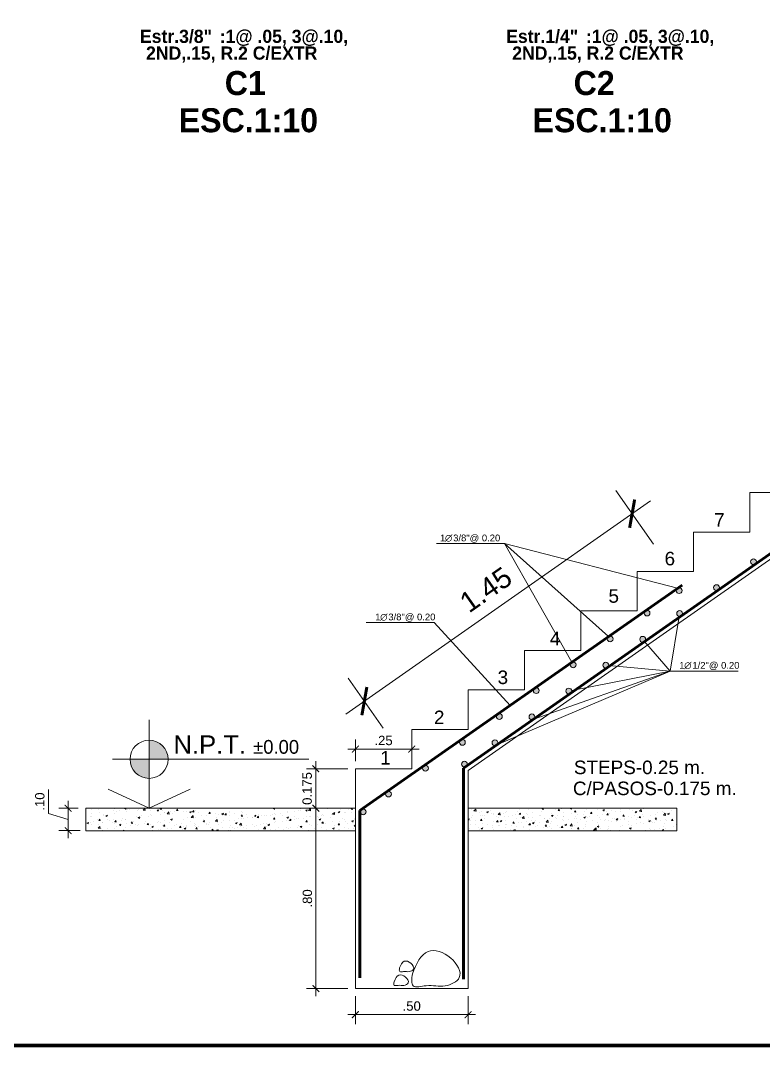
# Model space of a CAD drawing. Header units: millimetres. Extents: x 565 to 912, y 163 to 192.
# Drawn here: x 650.92 to 660.81, y 163.22 to 176.86 of the extents above; entities that cross this region are included whole.
import ezdxf

# ---------------------------------------------------------------- set-up
doc = ezdxf.new("R2010")
doc.units = ezdxf.units.MM
doc.header["$LTSCALE"] = 0.0125
doc.linetypes.add('DASHED2', pattern=[9.525, 6.35, -3.175])
for name, color, linetype, lineweight in [('ACERO', 150, 'Continuous', 60), ('CAPA04', 6, 'Continuous', 15), ('CAPA08', 3, 'Continuous', 0), ('cotas_v', 130, 'Continuous', 20), ('MARKO', 186, 'Continuous', 80), ('proy', 254, 'Continuous', 0), ('PROYECCCIONES', 9, 'DASHED2', 9)]:
    doc.layers.add(name, color=color, linetype=linetype, lineweight=lineweight)
doc.styles.add('NOMBRE-2', font='arial.ttf')
doc.styles.add('op', font='romab___.ttf')
doc.dimstyles.new('PLANTA', dxfattribs={"dimtxt": 0.125, "dimasz": 0.09, "dimexe": 0.125, "dimexo": 0.1, "dimgap": 0.05, "dimtad": 1, "dimzin": 4, "dimdsep": 46, "dimtxsty": 'NOMBRE-2', "dimblk1": 'ARCHTICK', "dimblk2": 'ARCHTICK', "dimsah": 1, "dimcen": 0, "dimdle": 0.1, "dimclrd": 1, "dimclre": 1, "dimclrt": 256, "dimadec": 0, "dimazin": 0, "dimtfac": 1, "dimtmove": 1, "dimatfit": 3, "dimldrblk": 'ARCHTICK', "dimfxl": 0, "dimtolj": 1, "dimtzin": 0, "dimlwd": 0, "dimlwe": 0, "dimarcsym": 0})

# ---------------------------------------------------------------- blocks, each defined once
blk = doc.blocks.new('_ARCHTICK')
at = {"color": 0, "linetype": 'ByBlock', "const_width": 0.15}
blk.add_lwpolyline([(-0.5, -0.5), (0.5, 0.5)], dxfattribs=at)
blk = doc.blocks.new('*D422')
at = {"layer": 'cotas_v', "color": 1, "lineweight": 0, "transparency": 16777216}
for p, q in [((654.851, 163.876), (654.851, 166.476)), ((655.276, 166.376), (654.726, 166.376)), ((655.276, 163.976), (654.726, 163.976))]:
    blk.add_line(p, q, dxfattribs=at)
at = {"layer": 'Defpoints', "color": 0, "transparency": 16777216}
for p in [(654.851, 166.376), (655.376, 166.376), (655.376, 163.976)]:
    blk.add_point(p, dxfattribs=at)
at = {"layer": 'cotas_v', "color": 1, "lineweight": 0, "transparency": 16777216, "xscale": 0.09, "yscale": 0.09, "zscale": 0.09}
for p, rotation in [((654.851, 166.376), 90), ((654.851, 163.976), 270)]:
    blk.add_blockref('_ARCHTICK', p, dxfattribs=dict(at, rotation=rotation))
at = {"layer": 'cotas_v', "transparency": 16777216, "insert": (654.738, 165.176), "char_height": 0.125, "attachment_point": 5, "rotation": 90, "style": 'NOMBRE-2'}
blk.add_mtext('\\A1;.80', dxfattribs=at)
blk = doc.blocks.new('*D423')
at = {"layer": 'cotas_v', "color": 1, "lineweight": 0, "transparency": 16777216}
for p, q in [((654.849, 167.001), (654.849, 166.276)), ((655.276, 166.901), (654.724, 166.901)), ((655.276, 166.376), (654.724, 166.376))]:
    blk.add_line(p, q, dxfattribs=at)
at = {"layer": 'Defpoints', "color": 0, "transparency": 16777216}
for p in [(655.376, 166.901), (654.849, 166.376), (655.376, 166.376)]:
    blk.add_point(p, dxfattribs=at)
at = {"layer": 'cotas_v', "color": 1, "lineweight": 0, "transparency": 16777216, "xscale": 0.09, "yscale": 0.09, "zscale": 0.09}
for p, rotation in [((654.849, 166.901), 90), ((654.849, 166.376), 270)]:
    blk.add_blockref('_ARCHTICK', p, dxfattribs=dict(at, rotation=rotation))
at = {"layer": 'cotas_v', "transparency": 16777216, "insert": (654.735, 166.639), "char_height": 0.125, "attachment_point": 5, "rotation": 90, "style": 'NOMBRE-2'}
blk.add_mtext('\\A1;0.175', dxfattribs=at)
blk = doc.blocks.new('*D424')
at = {"layer": 'cotas_v', "color": 1, "lineweight": 0, "transparency": 16777216}
for p, q in [((651.29, 166.306), (651.29, 166.625)), ((651.554, 166.476), (651.554, 165.978)), ((651.554, 166.227), (651.29, 166.306)), ((651.688, 166.376), (651.429, 166.376)), ((651.714, 166.078), (651.429, 166.078))]:
    blk.add_line(p, q, dxfattribs=at)
at = {"layer": 'Defpoints', "color": 0, "transparency": 16777216}
for p in [(651.788, 166.376), (651.554, 166.078), (651.814, 166.078)]:
    blk.add_point(p, dxfattribs=at)
at = {"layer": 'cotas_v', "color": 1, "lineweight": 0, "transparency": 16777216, "xscale": 0.09, "yscale": 0.09, "zscale": 0.09}
for p, rotation in [((651.554, 166.376), 90), ((651.554, 166.078), 270)]:
    blk.add_blockref('_ARCHTICK', p, dxfattribs=dict(at, rotation=rotation))
at = {"layer": 'cotas_v', "transparency": 16777216, "insert": (651.177, 166.465), "char_height": 0.125, "attachment_point": 5, "rotation": 90, "style": 'NOMBRE-2'}
blk.add_mtext('\\A1;.10', dxfattribs=at)
blk = doc.blocks.new('*D425')
at = {"layer": 'cotas_v', "color": 1, "lineweight": 0, "transparency": 16777216}
for p, q in [((655.376, 163.876), (655.376, 163.504)), ((656.876, 163.876), (656.876, 163.504)), ((655.276, 163.629), (656.976, 163.629))]:
    blk.add_line(p, q, dxfattribs=at)
at = {"layer": 'Defpoints', "color": 0, "transparency": 16777216}
for p in [(655.376, 163.976), (656.876, 163.976), (656.876, 163.629)]:
    blk.add_point(p, dxfattribs=at)
at = {"layer": 'cotas_v', "color": 1, "lineweight": 0, "transparency": 16777216, "xscale": 0.09, "yscale": 0.09, "zscale": 0.09, "rotation": 180}
blk.add_blockref('_ARCHTICK', (655.376, 163.629), dxfattribs=at)
at = {"layer": 'cotas_v', "color": 1, "lineweight": 0, "transparency": 16777216, "xscale": 0.09, "yscale": 0.09, "zscale": 0.09}
blk.add_blockref('_ARCHTICK', (656.876, 163.629), dxfattribs=at)
at = {"layer": 'cotas_v', "transparency": 16777216, "insert": (656.126, 163.743), "char_height": 0.125, "attachment_point": 5, "style": 'NOMBRE-2'}
blk.add_mtext('\\A1;.50', dxfattribs=at)
blk = doc.blocks.new('*D417')
at = {"layer": 'cotas_v', "color": 1, "lineweight": 0, "transparency": 16777216}
for p, q in [((655.376, 167.001), (655.376, 167.289)), ((656.126, 167.001), (656.126, 167.289)), ((655.276, 167.164), (656.226, 167.164))]:
    blk.add_line(p, q, dxfattribs=at)
at = {"layer": 'Defpoints', "color": 0, "transparency": 16777216}
for p in [(656.126, 167.164), (655.376, 166.901), (656.126, 166.901)]:
    blk.add_point(p, dxfattribs=at)
at = {"layer": 'cotas_v', "color": 1, "lineweight": 0, "transparency": 16777216, "xscale": 0.09, "yscale": 0.09, "zscale": 0.09, "rotation": 180}
blk.add_blockref('_ARCHTICK', (655.376, 167.164), dxfattribs=at)
at = {"layer": 'cotas_v', "color": 1, "lineweight": 0, "transparency": 16777216, "xscale": 0.09, "yscale": 0.09, "zscale": 0.09}
blk.add_blockref('_ARCHTICK', (656.126, 167.164), dxfattribs=at)
at = {"layer": 'cotas_v', "transparency": 16777216, "insert": (655.751, 167.277), "char_height": 0.125, "attachment_point": 5, "style": 'NOMBRE-2'}
blk.add_mtext('\\A1;.25', dxfattribs=at)

msp = doc.modelspace()

# ---------------------------------------------------------------- hatches: boundary and pattern name
at = {"layer": 'proy'}
h = msp.add_hatch(color=256, dxfattribs=at)
h.paths.add_polyline_path([(661.69669, 170.3443, 1), (661.61929, 170.3443, 0.57370086), (661.67697, 170.31058), (661.68318, 170.31492, 0.21889326)])
h.paths.add_polyline_path([(661.20515, 170.00023, 1), (661.12775, 170.00023, 0.57370086), (661.18543, 169.9665), (661.19164, 169.97085, 0.21889326)])
h.paths.add_polyline_path([(660.71361, 169.65615, 1), (660.63621, 169.65615, 0.57370086), (660.69389, 169.62242), (660.7001, 169.62677, 0.21889326)])
h.paths.add_polyline_path([(660.22207, 169.31207, 1), (660.14467, 169.31207, 0.57370086), (660.20235, 169.27835), (660.20856, 169.28269, 0.21889326)])
h.paths.add_polyline_path([(659.66499, 169.30501), (659.6606, 169.30194, 0.2264354), (659.64624, 169.27185, 1), (659.72364, 169.27185, 0.58329151)])
h = msp.add_hatch(color=256, dxfattribs=at)
h.paths.add_polyline_path([(659.73053, 168.96799, 1), (659.65313, 168.96799, 0.57370086), (659.71081, 168.93427), (659.71702, 168.93862, 0.21889326)])
h.paths.add_polyline_path([(659.23825, 169.00629), (659.23386, 169.00321, 0.2264354), (659.21949, 168.97312, 1), (659.29689, 168.97312, 0.58329151)])
h.paths.add_polyline_path([(659.16159, 168.62392, 0.57370086), (659.21927, 168.59019), (659.22548, 168.59454, 0.21889326), (659.23899, 168.62392, 1)])
h.paths.add_polyline_path([(658.74671, 168.66221), (658.74232, 168.65914, 0.2264354), (658.72795, 168.62905, 1), (658.80535, 168.62905, 0.58329151)])
h.paths.add_polyline_path([(658.67005, 168.27984, 0.57370086), (658.72773, 168.24611), (658.73394, 168.25046, 0.21889326), (658.74745, 168.27984, 1)])
h.paths.add_polyline_path([(658.25591, 167.93576, 1), (658.17851, 167.93576, 0.57370086), (658.2362, 167.90204), (658.24241, 167.90638, 0.21889326)])
h.paths.add_polyline_path([(658.31381, 168.28497, 0.58329151), (658.25517, 168.31814), (658.25078, 168.31506, 0.2264354), (658.23641, 168.28497, 1)])
h.paths.add_polyline_path([(657.76363, 167.97406), (657.75924, 167.97098, 0.2264354), (657.74487, 167.94089, 1), (657.82227, 167.94089, 0.58329151)])
h = msp.add_hatch(color=256, dxfattribs=at)
h.paths.add_polyline_path([(657.33073, 167.59681, 0.58329151), (657.27209, 167.62998), (657.2677, 167.6269, 0.2264354), (657.25333, 167.59681, 1)])
h.paths.add_polyline_path([(657.68697, 167.59168, 0.57370086), (657.74466, 167.55796), (657.75087, 167.56231, 0.21889326), (657.76437, 167.59168, 1)])
h.paths.add_polyline_path([(657.19544, 167.24761, 0.57370086), (657.25312, 167.21388), (657.25933, 167.21823, 0.21889326), (657.27284, 167.24761, 1)])
h.paths.add_polyline_path([(656.86656, 166.96287, 1), (656.78916, 166.96287, 0.55445059), (656.84484, 166.92809), (656.85473, 166.93501, 0.20363757)])
h.paths.add_polyline_path([(656.8392, 167.25274, 0.58329151), (656.78055, 167.2859), (656.77616, 167.28283, 0.2264354), (656.7618, 167.25274, 1)])
h.paths.add_polyline_path([(656.28901, 166.94183), (656.28462, 166.93875, 0.2264354), (656.27026, 166.90866, 1), (656.34766, 166.90866, 0.58329151)])
h.paths.add_polyline_path([(655.85612, 166.56458, 0.58329151), (655.79747, 166.59775), (655.79308, 166.59467, 0.2264354), (655.77872, 166.56458, 1)])
h.paths.add_polyline_path([(655.51828, 166.3281, 0.58329151), (655.45964, 166.36126), (655.45525, 166.35819, 0.2264354), (655.44088, 166.3281, 1)])
h = msp.add_hatch(color=256, dxfattribs=at)
h.paths.add_polyline_path([(652.63081, 166.77367), (652.63081, 167.02739), (652.37709, 167.02739, 0.41421356)])
h.paths.add_polyline_path([(652.88453, 167.02739, 0.41421356), (652.63081, 167.28111), (652.63081, 167.02739)])

# ---------------------------------------------------------------- linework, layer by layer
at = {"layer": 'ACERO'}
for p, q in [((667.8418, 174.62596), (656.81607, 166.90795)), ((659.72414, 169.34641), (655.43607, 166.34477)), ((656.81607, 164.10326), (656.81607, 166.90795)), ((655.43607, 166.34477), (655.43607, 164.11774))]:
    msp.add_line(p, q, dxfattribs=at)
at = {"layer": 'CAPA04'}
for p, q in [((651.78846, 166.376), (655.37607, 166.376)), ((651.78846, 166.376), (651.78846, 166.076)), ((656.87607, 166.376), (659.65454, 166.376)), ((659.65454, 166.376), (659.65454, 166.076)), ((651.78846, 166.076), (655.37607, 166.076)), ((656.87607, 166.076), (659.65454, 166.076))]:
    msp.add_line(p, q, dxfattribs=at)
at = {"layer": 'CAPA08'}
for p, q in [((667.30364, 174.176), (656.87607, 166.87671)), ((660.62607, 170.576), (660.62607, 170.051)), ((661.37607, 170.576), (660.62607, 170.576)), ((659.87607, 170.051), (659.87607, 169.526)), ((660.62607, 170.051), (659.87607, 170.051)), ((659.12607, 169.526), (659.12607, 169.001)), ((659.87607, 169.526), (659.12607, 169.526)), ((658.37607, 169.001), (658.37607, 168.476)), ((659.12607, 169.001), (658.37607, 169.001)), ((658.37607, 168.476), (657.62607, 168.476)), ((657.62607, 168.476), (657.62607, 167.951)), ((656.87607, 167.951), (656.87607, 167.426)), ((657.62607, 167.951), (656.87607, 167.951)), ((656.12607, 167.426), (656.12607, 166.901)), ((656.87607, 167.426), (656.12607, 167.426)), ((655.37607, 166.901), (655.37607, 166.376)), ((656.12607, 166.901), (655.37607, 166.901)), ((656.87607, 163.976), (656.87607, 166.87671)), ((655.37607, 166.376), (655.37607, 163.976)), ((655.37607, 163.976), (656.87607, 163.976))]:
    msp.add_line(p, q, dxfattribs=at)
for points in [[(656.13574, 164.1742), (656.3437, 164.4701), (656.64523, 164.38185), (656.75961, 164.12228), (656.57245, 164.01327), (656.3177, 164.01327), (656.14614, 164.01327), (656.13574, 164.1742)], [(655.96346, 164.25035), (656.02585, 164.33912), (656.11631, 164.31264), (656.15062, 164.23477), (656.09447, 164.20207), (656.01805, 164.20207), (655.96658, 164.20207), (655.96346, 164.25035)], [(655.89149, 164.06742), (655.95388, 164.15619), (656.04434, 164.12972), (656.07865, 164.05185), (656.0225, 164.01915), (655.94608, 164.01915), (655.89461, 164.01915), (655.89149, 164.06742)]]:
    msp.add_spline(points, degree=3, dxfattribs=at)
at = {"layer": 'cotas_v', "color": 1, "lineweight": 0}
for p, q in [((659.34436, 169.88895), (658.84449, 170.60304)), ((655.25011, 167.62923), (659.30531, 170.46787)), ((655.74629, 167.44354), (655.28084, 168.10848))]:
    msp.add_line(p, q, dxfattribs=at)
at = {"layer": 'cotas_v'}
for centre in [(660.67491, 169.65615), (659.68494, 169.27185), (660.18337, 169.31207), (659.25819, 168.97312), (659.69183, 168.96799), (658.76665, 168.62905), (659.20029, 168.62392), (658.27511, 168.28497), (658.70875, 168.27984), (657.78357, 167.94089), (658.21721, 167.93576), (657.29203, 167.59681), (657.72567, 167.59168), (656.8005, 167.25274), (657.23414, 167.24761), (656.82786, 166.96287), (656.30896, 166.90866), (655.81742, 166.56458), (655.47958, 166.3281)]:
    msp.add_circle(centre, 0.0387, dxfattribs=at)
at = {"layer": 'MARKO'}
msp.add_lwpolyline([(634.72436, 191.71852), (634.72436, 163.21852), (698.31762, 163.21852), (698.31762, 191.71852)], close=True, dxfattribs=at)
at = {"layer": 'proy'}
for p, q in [((657.36036, 169.89751), (656.45606, 169.89751)), ((657.36036, 169.89751), (658.74671, 168.66221)), ((657.36036, 169.89751), (658.25602, 168.31863)), ((657.36036, 169.89751), (659.66499, 169.30501)), ((659.567, 168.20174), (659.68561, 168.9298)), ((656.42464, 168.84578), (655.52034, 168.84578)), ((656.42464, 168.84578), (657.43479, 167.74387)), ((659.567, 168.20174), (659.22567, 168.5947)), ((659.567, 168.20174), (657.25933, 167.21823)), ((659.567, 168.20174), (657.75087, 167.56231)), ((659.567, 168.20174), (658.25518, 167.94324)), ((659.567, 168.20174), (658.74729, 168.27633)), ((660.47129, 168.20174), (659.567, 168.20174)), ((652.63081, 166.376), (652.63081, 167.55081)), ((652.14234, 167.02739), (654.75849, 167.02739)), ((652.63081, 166.376), (652.08437, 166.6287)), ((652.63081, 166.376), (653.17725, 166.6287)), ((651.85794, 166.2996), (651.85794, 166.2996)), ((651.86927, 166.36304), (651.86927, 166.36304)), ((651.95141, 166.36362), (651.95141, 166.36362)), ((651.97156, 166.31456), (651.97156, 166.31456)), ((652.00606, 166.37589), (652.00606, 166.37589)), ((652.01965, 166.2843), (652.01965, 166.2843)), ((652.02329, 166.29775), (652.02329, 166.29775)), ((652.05532, 166.27554), (652.07632, 166.2836)), ((652.07051, 166.26393), (652.07659, 166.28206)), ((652.16102, 166.3395), (652.16102, 166.3395)), ((652.16621, 166.36913), (652.16621, 166.36913)), ((652.17118, 166.3035), (652.17118, 166.3035)), ((652.19825, 166.32778), (652.19825, 166.32778)), ((652.23612, 166.34939), (652.23612, 166.34939)), ((652.30738, 166.3723), (652.31704, 166.376)), ((652.30738, 166.3723), (652.32231, 166.36223)), ((652.32258, 166.36069), (652.32772, 166.376)), ((652.32635, 166.36236), (652.32635, 166.36236)), ((652.327, 166.326), (652.327, 166.326)), ((652.34974, 166.36435), (652.34974, 166.36435)), ((652.37321, 166.35781), (652.37321, 166.35781)), ((652.48103, 166.34712), (652.48103, 166.34712)), ((652.4865, 166.35559), (652.4865, 166.35559)), ((652.53539, 166.28086), (652.53539, 166.28086)), ((652.55189, 166.35241), (652.57453, 166.376)), ((652.55189, 166.35241), (652.57858, 166.34827)), ((652.57884, 166.34695), (652.57553, 166.37544)), ((652.63256, 166.36632), (652.63256, 166.36632)), ((652.64665, 166.34883), (652.64665, 166.34883)), ((652.64901, 166.29581), (652.64901, 166.29581)), ((652.66274, 166.28285), (652.66274, 166.28285)), ((652.73852, 166.34827), (652.75953, 166.35634)), ((652.73852, 166.34827), (652.75344, 166.33821)), ((652.75372, 166.33666), (652.7598, 166.35479)), ((652.77939, 166.36437), (652.78915, 166.376)), ((652.77939, 166.36437), (652.79732, 166.36281)), ((652.78473, 166.28895), (652.78473, 166.28895)), ((652.7976, 166.36125), (652.79487, 166.376)), ((652.80679, 166.34206), (652.80679, 166.34206)), ((652.83769, 166.31289), (652.83769, 166.31289)), ((652.83847, 166.32076), (652.83847, 166.32076)), ((652.87207, 166.30275), (652.89543, 166.32711)), ((652.87207, 166.30276), (652.89875, 166.29862)), ((652.89901, 166.2973), (652.8957, 166.32579)), ((652.91358, 166.33065), (652.91358, 166.33065)), ((652.93876, 166.31007), (652.93876, 166.31007)), ((652.96694, 166.3353), (652.96694, 166.3353)), ((652.99457, 166.34555), (653.00903, 166.36278)), ((652.99457, 166.34555), (653.0125, 166.34398)), ((653.01277, 166.34243), (653.0093, 166.36123)), ((653.01265, 166.34292), (653.01265, 166.34292)), ((653.0272, 166.3456), (653.0272, 166.3456)), ((653.09029, 166.32928), (653.09029, 166.32928)), ((653.12709, 166.32853), (653.12709, 166.32853)), ((653.16966, 166.32425), (653.19067, 166.33231)), ((653.16966, 166.32425), (653.18458, 166.31418)), ((653.18486, 166.31264), (653.19094, 166.33077)), ((653.1876, 166.37295), (653.1876, 166.37295)), ((653.20974, 166.32672), (653.22421, 166.34396)), ((653.20975, 166.32672), (653.22768, 166.32515)), ((653.21666, 166.37055), (653.21666, 166.37055)), ((653.22795, 166.3236), (653.22448, 166.34241)), ((653.24611, 166.35177), (653.24611, 166.35177)), ((653.28723, 166.32176), (653.28723, 166.32176)), ((653.40014, 166.37289), (653.40014, 166.37289)), ((653.42492, 166.3079), (653.43939, 166.32513)), ((653.42492, 166.3079), (653.44285, 166.30633)), ((653.44313, 166.30478), (653.43966, 166.32358)), ((653.44738, 166.315), (653.44738, 166.315)), ((653.51593, 166.30201), (653.51593, 166.30201)), ((653.54802, 166.29223), (653.54802, 166.29223)), ((653.59103, 166.3119), (653.59103, 166.3119)), ((653.6008, 166.30022), (653.6218, 166.30828)), ((653.6008, 166.30022), (653.61572, 166.29015)), ((653.60753, 166.30823), (653.60753, 166.30823)), ((653.61599, 166.28861), (653.62208, 166.30674)), ((653.6401, 166.28907), (653.65456, 166.30631)), ((653.6401, 166.28907), (653.65803, 166.2875)), ((653.65831, 166.28595), (653.65484, 166.30476)), ((653.70008, 166.28404), (653.70008, 166.28404)), ((653.70384, 166.31472), (653.70384, 166.31472)), ((653.70465, 166.32686), (653.70465, 166.32686)), ((653.76767, 166.30146), (653.76767, 166.30146)), ((653.85528, 166.27025), (653.86974, 166.28748)), ((653.85787, 166.33585), (653.85787, 166.33585)), ((653.87349, 166.26713), (653.87002, 166.28593)), ((653.87504, 166.31408), (653.87504, 166.31408)), ((653.92782, 166.2947), (653.92782, 166.2947)), ((654.03194, 166.27619), (654.05294, 166.28426)), ((654.04713, 166.26458), (654.05322, 166.28271)), ((654.08797, 166.28793), (654.08797, 166.28793)), ((654.19338, 166.28327), (654.19338, 166.28327)), ((654.22495, 166.37414), (654.22495, 166.37414)), ((654.24811, 166.28116), (654.24811, 166.28116)), ((654.26848, 166.29316), (654.26848, 166.29316)), ((654.284, 166.37295), (654.29196, 166.376)), ((654.284, 166.37295), (654.29893, 166.36289)), ((654.29684, 166.30827), (654.29684, 166.30827)), ((654.2992, 166.36134), (654.30412, 166.376)), ((654.3156, 166.2988), (654.3156, 166.2988)), ((654.3821, 166.30811), (654.3821, 166.30811)), ((654.46713, 166.31801), (654.46713, 166.31801)), ((654.47179, 166.3383), (654.47179, 166.3383)), ((654.57157, 166.33306), (654.57157, 166.33306)), ((654.62295, 166.3405), (654.62295, 166.3405)), ((654.64667, 166.34294), (654.64667, 166.34294)), ((654.64675, 166.36833), (654.64675, 166.36833)), ((654.71514, 166.34893), (654.73615, 166.35699)), ((654.71514, 166.34893), (654.73007, 166.33886)), ((654.73034, 166.33732), (654.73642, 166.35544)), ((654.75333, 166.34671), (654.77669, 166.37106)), ((654.75333, 166.34671), (654.78001, 166.34257)), ((654.76029, 166.3579), (654.76029, 166.3579)), ((654.78027, 166.34125), (654.77696, 166.36974)), ((654.77698, 166.36162), (654.77698, 166.36162)), ((654.85149, 166.37306), (654.85149, 166.37306)), ((654.92486, 166.28096), (654.92486, 166.28096)), ((654.93628, 166.29338), (654.93628, 166.29338)), ((655.01164, 166.36629), (655.01164, 166.36629)), ((655.05955, 166.28937), (655.05955, 166.28937)), ((655.0735, 166.29706), (655.09687, 166.32141)), ((655.0735, 166.29706), (655.10018, 166.29292)), ((655.08068, 166.30345), (655.08068, 166.30345)), ((655.10045, 166.2916), (655.09713, 166.32009)), ((655.11123, 166.32341), (655.11123, 166.32341)), ((655.14628, 166.3249), (655.16729, 166.33296)), ((655.14628, 166.3249), (655.1612, 166.31483)), ((655.16148, 166.31329), (655.16756, 166.33142)), ((655.17179, 166.35953), (655.17179, 166.35953)), ((655.23471, 166.32458), (655.23471, 166.32458)), ((655.24902, 166.31431), (655.24902, 166.31431)), ((655.28619, 166.35344), (655.28619, 166.35344)), ((655.3199, 166.36412), (655.32987, 166.376)), ((655.3199, 166.36412), (655.33783, 166.36256)), ((655.32412, 166.3242), (655.32412, 166.3242)), ((655.33193, 166.35276), (655.33193, 166.35276)), ((655.33811, 166.361), (655.33534, 166.376)), ((656.9189, 166.355), (656.9189, 166.355)), ((656.9334, 166.2851), (656.9334, 166.2851)), ((656.95476, 166.34101), (656.97813, 166.36537)), ((656.95476, 166.34101), (656.98144, 166.33688)), ((656.98171, 166.33555), (656.97839, 166.36404)), ((656.98211, 166.32661), (656.98211, 166.32661)), ((657.03029, 166.31863), (657.03029, 166.31863)), ((657.05721, 166.3365), (657.05721, 166.3365)), ((657.1229, 166.32555), (657.14391, 166.33362)), ((657.1229, 166.32555), (657.13783, 166.31549)), ((657.1381, 166.31394), (657.14418, 166.33207)), ((657.17083, 166.35146), (657.17083, 166.35146)), ((657.19044, 166.31186), (657.19044, 166.31186)), ((657.20982, 166.3039), (657.20982, 166.3039)), ((657.22081, 166.29546), (657.22081, 166.29546)), ((657.27493, 166.29136), (657.2983, 166.31571)), ((657.27493, 166.29136), (657.30161, 166.28722)), ((657.30188, 166.2859), (657.29856, 166.31439)), ((657.35059, 166.30509), (657.35059, 166.30509)), ((657.37663, 166.31796), (657.37663, 166.31796)), ((657.38477, 166.33393), (657.38477, 166.33393)), ((657.4701, 166.28292), (657.4701, 166.28292)), ((657.51073, 166.29833), (657.51073, 166.29833)), ((657.53066, 166.33908), (657.53066, 166.33908)), ((657.55404, 166.30153), (657.57505, 166.30959)), ((657.55404, 166.30153), (657.56897, 166.29146)), ((657.55973, 166.36396), (657.55973, 166.36396)), ((657.56924, 166.28991), (657.57532, 166.30804)), ((657.65956, 166.30787), (657.65956, 166.30787)), ((657.67088, 166.29156), (657.67088, 166.29156)), ((657.68219, 166.35829), (657.68219, 166.35829)), ((657.73466, 166.31775), (657.73466, 166.31775)), ((657.83103, 166.28479), (657.83103, 166.28479)), ((657.83436, 166.28091), (657.83436, 166.28091)), ((657.84828, 166.33271), (657.84828, 166.33271)), ((657.86041, 166.36387), (657.87059, 166.376)), ((657.86041, 166.36387), (657.87834, 166.36231)), ((657.87862, 166.36075), (657.8758, 166.376)), ((657.98518, 166.2775), (658.00619, 166.28556)), ((657.98839, 166.30203), (657.98839, 166.30203)), ((658.00038, 166.26589), (658.00646, 166.28402)), ((658.03775, 166.35766), (658.03775, 166.35766)), ((658.07559, 166.34505), (658.09005, 166.36228)), ((658.07559, 166.34505), (658.09352, 166.34348)), ((658.0938, 166.34192), (658.09033, 166.36073)), ((658.11285, 166.36754), (658.11285, 166.36754)), ((658.13993, 166.32124), (658.13993, 166.32124)), ((658.23725, 166.37426), (658.24179, 166.376)), ((658.23725, 166.37426), (658.25217, 166.3642)), ((658.24717, 166.30509), (658.24717, 166.30509)), ((658.25244, 166.36265), (658.25693, 166.376)), ((658.29077, 166.32622), (658.30523, 166.34346)), ((658.29077, 166.32622), (658.3087, 166.32465)), ((658.29574, 166.34373), (658.29574, 166.34373)), ((658.30897, 166.3231), (658.30551, 166.3419)), ((658.33701, 166.28912), (658.33701, 166.28912)), ((658.41212, 166.29901), (658.41212, 166.29901)), ((658.42212, 166.33512), (658.42212, 166.33512)), ((658.44977, 166.36485), (658.44977, 166.36485)), ((658.50595, 166.3074), (658.52041, 166.32463)), ((658.50595, 166.3074), (658.52388, 166.30583)), ((658.52415, 166.30427), (658.52068, 166.32308)), ((658.52574, 166.31397), (658.52574, 166.31397)), ((658.59708, 166.36515), (658.59708, 166.36515)), ((658.59766, 166.28419), (658.59766, 166.28419)), ((658.66839, 166.35023), (658.68939, 166.3583)), ((658.66839, 166.35023), (658.68331, 166.34017)), ((658.66896, 166.29928), (658.66896, 166.29928)), ((658.68358, 166.33862), (658.68967, 166.35675)), ((658.7152, 166.33891), (658.7152, 166.33891)), ((658.72112, 166.28857), (658.73559, 166.30581)), ((658.72112, 166.28857), (658.73906, 166.287)), ((658.73933, 166.28545), (658.73586, 166.30425)), ((658.75347, 166.30669), (658.75347, 166.30669)), ((658.7903, 166.3488), (658.7903, 166.3488)), ((658.84392, 166.32931), (658.84392, 166.32931)), ((658.90392, 166.36376), (658.90392, 166.36376)), ((658.9075, 166.32781), (658.9075, 166.32781)), ((658.9363, 166.26975), (658.95076, 166.28698)), ((658.95451, 166.26662), (658.95104, 166.28543)), ((659.01888, 166.35934), (659.01888, 166.35934)), ((659.05904, 166.34701), (659.05904, 166.34701)), ((659.09953, 166.32621), (659.12053, 166.33427)), ((659.09953, 166.32621), (659.11445, 166.31614)), ((659.11472, 166.31459), (659.12081, 166.33272)), ((659.15619, 166.33531), (659.17956, 166.35967)), ((659.15619, 166.33532), (659.18287, 166.33118)), ((659.18314, 166.32985), (659.17982, 166.35834)), ((659.20319, 166.29522), (659.20319, 166.29522)), ((659.21485, 166.36951), (659.21485, 166.36951)), ((659.3084, 166.28439), (659.3084, 166.28439)), ((659.36523, 166.29076), (659.36523, 166.29076)), ((659.39265, 166.32016), (659.39265, 166.32016)), ((659.46776, 166.33005), (659.46776, 166.33005)), ((659.47636, 166.28566), (659.49973, 166.31001)), ((659.47636, 166.28566), (659.50305, 166.28152)), ((659.48336, 166.31442), (659.48336, 166.31442)), ((659.49091, 166.37043), (659.49091, 166.37043)), ((659.50331, 166.2802), (659.5, 166.30869)), ((659.51677, 166.30997), (659.51677, 166.30997)), ((659.53066, 166.30218), (659.55167, 166.31025)), ((659.53067, 166.30218), (659.54559, 166.29212)), ((659.54586, 166.29057), (659.55194, 166.3087)), ((659.58137, 166.34501), (659.58137, 166.34501)), ((659.65106, 166.36366), (659.65106, 166.36366)), ((651.80325, 166.17878), (651.82425, 166.18684)), ((651.80325, 166.17878), (651.81817, 166.16871)), ((651.81844, 166.16717), (651.82453, 166.1853)), ((651.84834, 166.26771), (651.84834, 166.26771)), ((651.85075, 166.18906), (651.85075, 166.18906)), ((651.86197, 166.16331), (651.86197, 166.16331)), ((651.86562, 166.26317), (651.86562, 166.26317)), ((651.89264, 166.19624), (651.89264, 166.19624)), ((651.94764, 166.2226), (651.94764, 166.2226)), ((651.9603, 166.21402), (651.97476, 166.23125)), ((651.9603, 166.21402), (651.97823, 166.21245)), ((651.96291, 166.16273), (651.96291, 166.16273)), ((651.97851, 166.2109), (651.97504, 166.2297)), ((652.01089, 166.1823), (652.01089, 166.1823)), ((652.016, 166.18443), (652.016, 166.18443)), ((652.05532, 166.27554), (652.07024, 166.26547)), ((652.0821, 166.22118), (652.0821, 166.22118)), ((652.10778, 166.21583), (652.10778, 166.21583)), ((652.13787, 166.19276), (652.13787, 166.19276)), ((652.1572, 166.23107), (652.1572, 166.23107)), ((652.16753, 166.20363), (652.16753, 166.20363)), ((652.17104, 166.17553), (652.17104, 166.17553)), ((652.17548, 166.19519), (652.18994, 166.21243)), ((652.17548, 166.19519), (652.19341, 166.19362)), ((652.19369, 166.19207), (652.19022, 166.21088)), ((652.23439, 166.15475), (652.25539, 166.16282)), ((652.23439, 166.15475), (652.24931, 166.14469)), ((652.24958, 166.14314), (652.25567, 166.16127)), ((652.26793, 166.20906), (652.26793, 166.20906)), ((652.27082, 166.24603), (652.27082, 166.24603)), ((652.31282, 166.22279), (652.31282, 166.22279)), ((652.32335, 166.22613), (652.32335, 166.22613)), ((652.33119, 166.16876), (652.33119, 166.16876)), ((652.38137, 166.15265), (652.38137, 166.15265)), ((652.39066, 166.17637), (652.40512, 166.1936)), ((652.39066, 166.17637), (652.40859, 166.1748)), ((652.40886, 166.17325), (652.4054, 166.19205)), ((652.42808, 166.2023), (652.42808, 166.2023)), ((652.45647, 166.16253), (652.45647, 166.16253)), ((652.46029, 166.27097), (652.46029, 166.27097)), ((652.47373, 166.14738), (652.47373, 166.14738)), ((652.47738, 166.24725), (652.47738, 166.24725)), ((652.48645, 166.25151), (652.50746, 166.25958)), ((652.48645, 166.25151), (652.50138, 166.24145)), ((652.48778, 166.25282), (652.48778, 166.25282)), ((652.49133, 166.162), (652.49133, 166.162)), ((652.50165, 166.2399), (652.50773, 166.25803)), ((652.57009, 166.17749), (652.57009, 166.17749)), ((652.58823, 166.19553), (652.58823, 166.19553)), ((652.60584, 166.15754), (652.6203, 166.17478)), ((652.60584, 166.15754), (652.62377, 166.15597)), ((652.62404, 166.15442), (652.62057, 166.17323)), ((652.62526, 166.16659), (652.62526, 166.16659)), ((652.62891, 166.26646), (652.62891, 166.26646)), ((652.65148, 166.15523), (652.65148, 166.15523)), ((652.74837, 166.18876), (652.74837, 166.18876)), ((652.75955, 166.20243), (652.75955, 166.20243)), ((652.78108, 166.18908), (652.78108, 166.18908)), ((652.81163, 166.14847), (652.81163, 166.14847)), ((652.82101, 166.13872), (652.83548, 166.15595)), ((652.83465, 166.21232), (652.83465, 166.21232)), ((652.83922, 166.1356), (652.83575, 166.1544)), ((652.90852, 166.182), (652.90852, 166.182)), ((652.91759, 166.22749), (652.9386, 166.23555)), ((652.91759, 166.22749), (652.93252, 166.21742)), ((652.93279, 166.21588), (652.93887, 166.23401)), ((652.93511, 166.2102), (652.93511, 166.2102)), ((652.94827, 166.22728), (652.94827, 166.22728)), ((653.00026, 166.16392), (653.00026, 166.16392)), ((653.06867, 166.17523), (653.06867, 166.17523)), ((653.08664, 166.22941), (653.08664, 166.22941)), ((653.13774, 166.25222), (653.13774, 166.25222)), ((653.17522, 166.19395), (653.17522, 166.19395)), ((653.19224, 166.2531), (653.21561, 166.27745)), ((653.19224, 166.2531), (653.21892, 166.24896)), ((653.21284, 166.26211), (653.21284, 166.26211)), ((653.21919, 166.24764), (653.21587, 166.27613)), ((653.22881, 166.16846), (653.22881, 166.16846)), ((653.23881, 166.15203), (653.23881, 166.15203)), ((653.24246, 166.2519), (653.24246, 166.2519)), ((653.24754, 166.15875), (653.24754, 166.15875)), ((653.32646, 166.27707), (653.32646, 166.27707)), ((653.34873, 166.20346), (653.36974, 166.21152)), ((653.34873, 166.20346), (653.36366, 166.19339)), ((653.35017, 166.22398), (653.35017, 166.22398)), ((653.36393, 166.19185), (653.37001, 166.20998)), ((653.38896, 166.1617), (653.38896, 166.1617)), ((653.39284, 166.17316), (653.39284, 166.17316)), ((653.39649, 166.27303), (653.39649, 166.27303)), ((653.42206, 166.15811), (653.42206, 166.15811)), ((653.43701, 166.18369), (653.43701, 166.18369)), ((653.51211, 166.19358), (653.51211, 166.19358)), ((653.51241, 166.20344), (653.53578, 166.2278)), ((653.51241, 166.20344), (653.53909, 166.19931)), ((653.52513, 166.25401), (653.52513, 166.25401)), ((653.53936, 166.19798), (653.53604, 166.22648)), ((653.54437, 166.19236), (653.54437, 166.19236)), ((653.54911, 166.15493), (653.54911, 166.15493)), ((653.59701, 166.18814), (653.59701, 166.18814)), ((653.62573, 166.20854), (653.62573, 166.20854)), ((653.70019, 166.21486), (653.70019, 166.21486)), ((653.70925, 166.14816), (653.70925, 166.14816)), ((653.77197, 166.21817), (653.77197, 166.21817)), ((653.77987, 166.17943), (653.80088, 166.1875)), ((653.77987, 166.17943), (653.79479, 166.16937)), ((653.79507, 166.16782), (653.80115, 166.18595)), ((653.81519, 166.23348), (653.81519, 166.23348)), ((653.83258, 166.15379), (653.85595, 166.17814)), ((653.83258, 166.15379), (653.85926, 166.14965)), ((653.85422, 166.23598), (653.85422, 166.23598)), ((653.85528, 166.27025), (653.87321, 166.26868)), ((653.85953, 166.14833), (653.85622, 166.17682)), ((653.89029, 166.24337), (653.89029, 166.24337)), ((653.94692, 166.24821), (653.94692, 166.24821)), ((654.00211, 166.15532), (654.00211, 166.15532)), ((654.00391, 166.25832), (654.00391, 166.25832)), ((654.00575, 166.25518), (654.00575, 166.25518)), ((654.03194, 166.27619), (654.04686, 166.26613)), ((654.07046, 166.25142), (654.08492, 166.26866)), ((654.07046, 166.25142), (654.08839, 166.24985)), ((654.08866, 166.2483), (654.0852, 166.2671)), ((654.11446, 166.16494), (654.11446, 166.16494)), ((654.12188, 166.27824), (654.12188, 166.27824)), ((654.15792, 166.17781), (654.15792, 166.17781)), ((654.16157, 166.27768), (654.16157, 166.27768)), ((654.18956, 166.17483), (654.18956, 166.17483)), ((654.21101, 166.15541), (654.23201, 166.16347)), ((654.21101, 166.15541), (654.22593, 166.14534)), ((654.22621, 166.1438), (654.23229, 166.16193)), ((654.23645, 166.17325), (654.23645, 166.17325)), ((654.28564, 166.23259), (654.3001, 166.24983)), ((654.28564, 166.23259), (654.30357, 166.23103)), ((654.30384, 166.22947), (654.30037, 166.24828)), ((654.30318, 166.18979), (654.30318, 166.18979)), ((654.31195, 166.19893), (654.31195, 166.19893)), ((654.40826, 166.2744), (654.40826, 166.2744)), ((654.41141, 166.20328), (654.41141, 166.20328)), ((654.46308, 166.25217), (654.48408, 166.26023)), ((654.46308, 166.25217), (654.478, 166.2421)), ((654.46348, 166.21814), (654.46348, 166.21814)), ((654.47827, 166.24056), (654.48436, 166.25869)), ((654.49264, 166.21473), (654.49264, 166.21473)), ((654.50081, 166.21377), (654.51528, 166.231)), ((654.50081, 166.21377), (654.51875, 166.2122)), ((654.51902, 166.21065), (654.51555, 166.22945)), ((654.56775, 166.22462), (654.56775, 166.22462)), ((654.56841, 166.26763), (654.56841, 166.26763)), ((654.58637, 166.23331), (654.58637, 166.23331)), ((654.6193, 166.24063), (654.6193, 166.24063)), ((654.68137, 166.23958), (654.68137, 166.23958)), ((654.71599, 166.19494), (654.73045, 166.21218)), ((654.71599, 166.19494), (654.73392, 166.19337)), ((654.72855, 166.26086), (654.72855, 166.26086)), ((654.7342, 166.19182), (654.73073, 166.21063)), ((654.76132, 166.26334), (654.76132, 166.26334)), ((654.76968, 166.16189), (654.76968, 166.16189)), ((654.77333, 166.26175), (654.77333, 166.26175)), ((654.79191, 166.1462), (654.79191, 166.1462)), ((654.86701, 166.15609), (654.86701, 166.15609)), ((654.87083, 166.26452), (654.87083, 166.26452)), ((654.8887, 166.2541), (654.8887, 166.2541)), ((654.89421, 166.22814), (654.91522, 166.2362)), ((654.89422, 166.22814), (654.90914, 166.21808)), ((654.90941, 166.21653), (654.91549, 166.23466)), ((654.92122, 166.18109), (654.92122, 166.18109)), ((654.93117, 166.17612), (654.94563, 166.19335)), ((654.93117, 166.17612), (654.9491, 166.17455)), ((654.94938, 166.173), (654.94591, 166.1918)), ((654.94593, 166.27441), (654.94593, 166.27441)), ((654.98063, 166.17104), (654.98063, 166.17104)), ((655.04885, 166.24733), (655.04885, 166.24733)), ((655.07703, 166.20358), (655.07703, 166.20358)), ((655.09885, 166.14441), (655.09885, 166.14441)), ((655.14635, 166.15729), (655.16081, 166.17453)), ((655.14635, 166.15729), (655.16428, 166.15572)), ((655.16455, 166.15417), (655.16109, 166.17298)), ((655.1701, 166.19599), (655.1701, 166.19599)), ((655.20899, 166.24056), (655.20899, 166.24056)), ((655.23106, 166.22471), (655.23106, 166.22471)), ((655.2452, 166.20588), (655.2452, 166.20588)), ((655.2738, 166.17444), (655.2738, 166.17444)), ((655.32535, 166.20411), (655.34636, 166.21218)), ((655.32535, 166.20411), (655.34028, 166.19405)), ((655.34055, 166.1925), (655.34663, 166.21063)), ((655.35882, 166.22083), (655.35882, 166.22083)), ((655.36153, 166.13847), (655.37599, 166.1557)), ((655.36914, 166.2338), (655.36914, 166.2338)), ((656.87607, 166.2308), (656.89184, 166.23686)), ((656.87607, 166.22526), (656.88576, 166.21873)), ((656.88603, 166.21718), (656.89212, 166.23531)), ((656.90319, 166.20829), (656.90319, 166.20829)), ((656.9116, 166.15527), (656.9116, 166.15527)), ((656.91525, 166.25513), (656.91525, 166.25513)), ((656.97061, 166.16613), (656.97061, 166.16613)), ((656.97829, 166.21817), (656.97829, 166.21817)), ((657.03486, 166.27387), (657.03486, 166.27387)), ((657.04132, 166.21352), (657.05579, 166.23075)), ((657.04132, 166.21352), (657.05926, 166.21195)), ((657.05953, 166.2104), (657.05606, 166.2292)), ((657.06564, 166.17639), (657.06564, 166.17639)), ((657.06928, 166.27626), (657.06928, 166.27626)), ((657.09191, 166.23313), (657.09191, 166.23313)), ((657.09355, 166.27833), (657.09355, 166.27833)), ((657.13075, 166.15937), (657.13075, 166.15937)), ((657.21717, 166.1956), (657.21717, 166.1956)), ((657.25369, 166.27156), (657.25369, 166.27156)), ((657.2565, 166.19469), (657.27097, 166.21193)), ((657.2565, 166.19469), (657.27443, 166.19312)), ((657.27471, 166.19157), (657.27124, 166.21037)), ((657.27756, 166.14964), (657.27756, 166.14964)), ((657.28138, 166.25808), (657.28138, 166.25808)), ((657.2909, 166.1526), (657.2909, 166.1526)), ((657.30198, 166.20477), (657.32298, 166.21283)), ((657.30198, 166.20477), (657.3169, 166.1947)), ((657.31717, 166.19316), (657.32326, 166.21128)), ((657.35648, 166.26796), (657.35648, 166.26796)), ((657.37239, 166.15493), (657.37239, 166.15493)), ((657.37298, 166.21809), (657.37298, 166.21809)), ((657.39118, 166.1646), (657.39118, 166.1646)), ((657.41384, 166.2648), (657.41384, 166.2648)), ((657.45105, 166.14583), (657.45105, 166.14583)), ((657.47168, 166.17587), (657.48614, 166.1931)), ((657.47168, 166.17587), (657.48961, 166.1743)), ((657.48989, 166.17274), (657.48642, 166.19155)), ((657.52701, 166.23921), (657.52701, 166.23921)), ((657.54734, 166.18496), (657.54734, 166.18496)), ((657.57399, 166.25803), (657.57399, 166.25803)), ((657.58064, 166.18954), (657.58064, 166.18954)), ((657.5951, 166.2417), (657.61847, 166.26605)), ((657.5951, 166.2417), (657.62179, 166.23756)), ((657.62205, 166.23624), (657.61874, 166.26473)), ((657.65574, 166.19943), (657.65574, 166.19943)), ((657.6749, 166.15855), (657.6749, 166.15855)), ((657.67855, 166.25842), (657.67855, 166.25842)), ((657.68686, 166.15704), (657.70132, 166.17428)), ((657.68686, 166.15704), (657.70479, 166.15547)), ((657.70507, 166.15392), (657.7016, 166.17272)), ((657.7223, 166.21499), (657.7223, 166.21499)), ((657.73311, 166.18074), (657.75412, 166.18881)), ((657.73312, 166.18074), (657.74804, 166.17068)), ((657.73413, 166.25126), (657.73413, 166.25126)), ((657.74831, 166.16913), (657.75439, 166.18726)), ((657.76936, 166.21439), (657.76936, 166.21439)), ((657.79418, 166.14912), (657.79418, 166.14912)), ((657.83071, 166.18104), (657.83071, 166.18104)), ((657.89428, 166.2445), (657.89428, 166.2445)), ((657.89726, 166.24502), (657.89726, 166.24502)), ((657.90204, 166.13822), (657.9165, 166.15545)), ((657.91528, 166.19205), (657.93864, 166.2164)), ((657.91528, 166.19205), (657.94196, 166.18791)), ((657.92024, 166.13509), (657.91677, 166.1539)), ((657.94222, 166.18658), (657.93891, 166.21508)), ((657.95883, 166.23933), (657.95883, 166.23933)), ((657.96914, 166.17915), (657.96914, 166.17915)), ((657.98475, 166.20217), (657.98475, 166.20217)), ((657.98518, 166.2775), (658.0001, 166.26744)), ((657.99117, 166.27803), (657.99117, 166.27803)), ((658.03393, 166.24922), (658.03393, 166.24922)), ((658.05443, 166.23773), (658.05443, 166.23773)), ((658.06863, 166.14585), (658.06863, 166.14585)), ((658.07221, 166.27506), (658.07221, 166.27506)), ((658.13628, 166.22137), (658.13628, 166.22137)), ((658.1441, 166.20919), (658.1441, 166.20919)), ((658.14755, 166.26418), (658.14755, 166.26418)), ((658.15132, 166.27126), (658.15132, 166.27126)), ((658.16425, 166.15672), (658.18526, 166.16478)), ((658.16425, 166.15672), (658.17918, 166.14665)), ((658.17945, 166.1451), (658.18553, 166.16323)), ((658.21457, 166.23096), (658.21457, 166.23096)), ((658.23545, 166.14239), (658.25882, 166.16674)), ((658.25809, 166.1708), (658.25809, 166.1708)), ((658.26239, 166.13693), (658.25908, 166.16542)), ((658.28845, 166.144), (658.28845, 166.144)), ((658.29209, 166.24386), (658.29209, 166.24386)), ((658.31147, 166.26449), (658.31147, 166.26449)), ((658.31905, 166.23922), (658.31905, 166.23922)), ((658.3332, 166.18068), (658.3332, 166.18068)), ((658.37472, 166.2242), (658.37472, 166.2242)), ((658.41632, 166.25348), (658.43733, 166.26154)), ((658.41632, 166.25348), (658.43124, 166.24341)), ((658.43152, 166.24186), (658.4376, 166.25999)), ((658.44248, 166.16512), (658.44248, 166.16512)), ((658.44612, 166.26499), (658.44612, 166.26499)), ((658.44681, 166.19564), (658.44681, 166.19564)), ((658.47161, 166.25773), (658.47161, 166.25773)), ((658.49401, 166.26925), (658.49401, 166.26925)), ((658.53487, 166.21743), (658.53487, 166.21743)), ((658.59401, 166.18432), (658.59401, 166.18432)), ((658.60858, 166.16426), (658.60858, 166.16426)), ((658.63176, 166.25096), (658.63176, 166.25096)), ((658.63628, 166.22059), (658.63628, 166.22059)), ((658.69501, 166.21066), (658.69501, 166.21066)), ((658.71138, 166.23047), (658.71138, 166.23047)), ((658.74982, 166.20682), (658.74982, 166.20682)), ((658.78354, 166.19429), (658.78354, 166.19429)), ((658.79191, 166.2442), (658.79191, 166.2442)), ((658.825, 166.24543), (658.825, 166.24543)), ((658.84746, 166.22945), (658.86846, 166.23751)), ((658.84746, 166.22945), (658.86238, 166.21938)), ((658.85516, 166.2039), (658.85516, 166.2039)), ((658.86266, 166.21783), (658.86874, 166.23596)), ((658.90386, 166.22794), (658.90386, 166.22794)), ((658.93555, 166.15205), (658.93555, 166.15205)), ((658.9363, 166.26975), (658.95423, 166.26818)), ((658.95205, 166.23743), (658.95205, 166.23743)), ((658.95849, 166.22433), (658.95849, 166.22433)), ((659.01065, 166.16194), (659.01065, 166.16194)), ((659.01447, 166.27038), (659.01447, 166.27038)), ((659.01531, 166.19713), (659.01531, 166.19713)), ((659.05174, 166.14728), (659.05174, 166.14728)), ((659.05539, 166.24715), (659.05539, 166.24715)), ((659.08957, 166.28026), (659.08957, 166.28026)), ((659.1122, 166.23066), (659.1122, 166.23066)), ((659.12427, 166.1769), (659.12427, 166.1769)), ((659.13345, 166.25436), (659.13345, 166.25436)), ((659.15148, 166.25092), (659.16594, 166.26816)), ((659.15148, 166.25092), (659.16941, 166.24935)), ((659.16969, 166.2478), (659.16622, 166.2666)), ((659.17545, 166.19036), (659.17545, 166.19036)), ((659.20756, 166.16977), (659.20756, 166.16977)), ((659.2112, 166.26964), (659.2112, 166.26964)), ((659.27235, 166.2239), (659.27235, 166.2239)), ((659.2786, 166.20542), (659.2996, 166.21349)), ((659.2786, 166.20542), (659.29352, 166.19536)), ((659.29379, 166.19381), (659.29988, 166.21194)), ((659.31373, 166.20184), (659.31373, 166.20184)), ((659.3356, 166.1836), (659.3356, 166.1836)), ((659.36159, 166.19089), (659.36159, 166.19089)), ((659.36666, 166.23209), (659.38112, 166.24933)), ((659.36666, 166.23209), (659.38459, 166.23053)), ((659.38486, 166.22897), (659.3814, 166.24777)), ((659.38883, 166.21173), (659.38883, 166.21173)), ((659.43249, 166.21713), (659.43249, 166.21713)), ((659.49575, 166.17683), (659.49575, 166.17683)), ((659.50245, 166.22669), (659.50245, 166.22669)), ((659.51312, 166.2101), (659.51312, 166.2101)), ((659.58184, 166.21327), (659.5963, 166.2305)), ((659.58184, 166.21327), (659.59977, 166.2117)), ((659.59264, 166.21036), (659.59264, 166.21036)), ((659.60004, 166.21014), (659.59657, 166.22895)), ((659.64593, 166.16545), (659.64593, 166.16545)), ((651.81371, 166.07791), (651.81371, 166.07791)), ((651.95132, 166.10983), (651.97469, 166.13418)), ((651.95132, 166.10983), (651.978, 166.10569)), ((651.97827, 166.10437), (651.97496, 166.13286)), ((652.00318, 166.10286), (652.00318, 166.10286)), ((652.01235, 166.08456), (652.01235, 166.08456)), ((652.07828, 166.11274), (652.07828, 166.11274)), ((652.16389, 166.10377), (652.16389, 166.10377)), ((652.1919, 166.1277), (652.1919, 166.1277)), ((652.28668, 166.076), (652.29486, 166.08453)), ((652.29597, 166.076), (652.29513, 166.08321)), ((652.3197, 166.12626), (652.3197, 166.12626)), ((652.65035, 166.10385), (652.65035, 166.10385)), ((652.66553, 166.13073), (652.68653, 166.13879)), ((652.66553, 166.13073), (652.68045, 166.12066)), ((652.68063, 166.08411), (652.68063, 166.08411)), ((652.68072, 166.11912), (652.68681, 166.13725)), ((652.75573, 166.094), (652.75573, 166.094)), ((652.77743, 166.08921), (652.77743, 166.08921)), ((652.82101, 166.13872), (652.83895, 166.13715)), ((652.82531, 166.13389), (652.82531, 166.13389)), ((652.86935, 166.10896), (652.86935, 166.10896)), ((652.93146, 166.11034), (652.93146, 166.11034)), ((652.97177, 166.1417), (652.97177, 166.1417)), ((653.03619, 166.11989), (653.05065, 166.13713)), ((653.03619, 166.11989), (653.05412, 166.11832)), ((653.0544, 166.11677), (653.05093, 166.13558)), ((653.05882, 166.1339), (653.05882, 166.1339)), ((653.07215, 166.09805), (653.07215, 166.09805)), ((653.083, 166.12954), (653.083, 166.12954)), ((653.09666, 166.1067), (653.11767, 166.11476)), ((653.09667, 166.1067), (653.11159, 166.09664)), ((653.11186, 166.09509), (653.11794, 166.11322)), ((653.13192, 166.13493), (653.13192, 166.13493)), ((653.13392, 166.14379), (653.13392, 166.14379)), ((653.2471, 166.12808), (653.2471, 166.12808)), ((653.25137, 166.10106), (653.26583, 166.1183)), ((653.25137, 166.10107), (653.2693, 166.0995)), ((653.26958, 166.09795), (653.26611, 166.11675)), ((653.29207, 166.12817), (653.29207, 166.12817)), ((653.45221, 166.1214), (653.45221, 166.1214)), ((653.46655, 166.08224), (653.48101, 166.09948)), ((653.46655, 166.08224), (653.48448, 166.08067)), ((653.48475, 166.07912), (653.48129, 166.09792)), ((653.5278, 166.08267), (653.54881, 166.09074)), ((653.5278, 166.08267), (653.53769, 166.076)), ((653.54073, 166.0925), (653.54073, 166.0925)), ((653.54466, 166.076), (653.54908, 166.08919)), ((653.54681, 166.09021), (653.54681, 166.09021)), ((653.61236, 166.11463), (653.61236, 166.11463)), ((653.69229, 166.076), (653.69619, 166.08065)), ((653.69703, 166.076), (653.69646, 166.0791)), ((653.69654, 166.11499), (653.69654, 166.11499)), ((653.71159, 166.08316), (653.71159, 166.08316)), ((653.73627, 166.11516), (653.73627, 166.11516)), ((653.77251, 166.10787), (653.77251, 166.10787)), ((653.81137, 166.12504), (653.81137, 166.12504)), ((653.85057, 166.13611), (653.85057, 166.13611)), ((653.8694, 166.1414), (653.8694, 166.1414)), ((653.88654, 166.11319), (653.88654, 166.11319)), ((653.92499, 166.14), (653.92499, 166.14)), ((653.93265, 166.1011), (653.93265, 166.1011)), ((654.02955, 166.13463), (654.02955, 166.13463)), ((654.0615, 166.14322), (654.0615, 166.14322)), ((654.0928, 166.09433), (654.0928, 166.09433)), ((654.15276, 166.10413), (654.17612, 166.12849)), ((654.15276, 166.10413), (654.17944, 166.09999)), ((654.15427, 166.07794), (654.15427, 166.07794)), ((654.1797, 166.09867), (654.17639, 166.12716)), ((654.18969, 166.12786), (654.18969, 166.12786)), ((654.25295, 166.08757), (654.25295, 166.08757)), ((654.3083, 166.09906), (654.3083, 166.09906)), ((654.34984, 166.1211), (654.34984, 166.1211)), ((654.41309, 166.0808), (654.41309, 166.0808)), ((654.41372, 166.09641), (654.41372, 166.09641)), ((654.45984, 166.11827), (654.45984, 166.11827)), ((654.48883, 166.1063), (654.48883, 166.1063)), ((654.49358, 166.076), (654.49629, 166.07883)), ((654.49674, 166.076), (654.49656, 166.07751)), ((654.50999, 166.11433), (654.50999, 166.11433)), ((654.60245, 166.12126), (654.60245, 166.12126)), ((654.61565, 166.14076), (654.61565, 166.14076)), ((654.64215, 166.13138), (654.66315, 166.13944)), ((654.64215, 166.13138), (654.65707, 166.12132)), ((654.65734, 166.11977), (654.66343, 166.1379)), ((654.67013, 166.10757), (654.67013, 166.10757)), ((654.74893, 166.08435), (654.74893, 166.08435)), ((654.83028, 166.1008), (654.83028, 166.1008)), ((654.91757, 166.08122), (654.91757, 166.08122)), ((654.92389, 166.11438), (654.92389, 166.11438)), ((654.99043, 166.09403), (654.99043, 166.09403)), ((655.07329, 166.10735), (655.09429, 166.11542)), ((655.07329, 166.10735), (655.08821, 166.09729)), ((655.07338, 166.10372), (655.07338, 166.10372)), ((655.08848, 166.09574), (655.09457, 166.11387)), ((655.09118, 166.07766), (655.09118, 166.07766)), ((655.15057, 166.08727), (655.15057, 166.08727)), ((655.16628, 166.08755), (655.16628, 166.08755)), ((655.17073, 166.07854), (655.17073, 166.07854)), ((655.22741, 166.12484), (655.22741, 166.12484)), ((655.2799, 166.10251), (655.2799, 166.10251)), ((655.31072, 166.0805), (655.31072, 166.0805)), ((655.34569, 166.10857), (655.34569, 166.10857)), ((655.36153, 166.13847), (655.37607, 166.13719)), ((656.89937, 166.09985), (656.89937, 166.09985)), ((657.01299, 166.11481), (657.01299, 166.11481)), ((657.02248, 166.09487), (657.02248, 166.09487)), ((657.04991, 166.10801), (657.07091, 166.11607)), ((657.04991, 166.10801), (657.06483, 166.09794)), ((657.06199, 166.07652), (657.06199, 166.07652)), ((657.06511, 166.0964), (657.07119, 166.11453)), ((657.19743, 166.1249), (657.19743, 166.1249)), ((657.20245, 166.13975), (657.20245, 166.13975)), ((657.21352, 166.09573), (657.21352, 166.09573)), ((657.36934, 166.11822), (657.36934, 166.11822)), ((657.44427, 166.08906), (657.44427, 166.08906)), ((657.48105, 166.08398), (657.50205, 166.09205)), ((657.48105, 166.08398), (657.49288, 166.076)), ((657.49746, 166.076), (657.50233, 166.0905)), ((657.52337, 166.13934), (657.52337, 166.13934)), ((657.57682, 166.08111), (657.57682, 166.08111)), ((657.61119, 166.13907), (657.61119, 166.13907)), ((657.61923, 166.11909), (657.61923, 166.11909)), ((657.69044, 166.09606), (657.69044, 166.09606)), ((657.77134, 166.1323), (657.77134, 166.1323)), ((657.82707, 166.08117), (657.82707, 166.08117)), ((657.87991, 166.12101), (657.87991, 166.12101)), ((657.90204, 166.13822), (657.91997, 166.13665)), ((657.93149, 166.12553), (657.93149, 166.12553)), ((657.95501, 166.1309), (657.95501, 166.1309)), ((657.9811, 166.1023), (657.9811, 166.1023)), ((658.09163, 166.11877), (658.09163, 166.11877)), ((658.11721, 166.11939), (658.13168, 166.13663)), ((658.11722, 166.11939), (658.13515, 166.11782)), ((658.13542, 166.11627), (658.13195, 166.13507)), ((658.13263, 166.1215), (658.13263, 166.1215)), ((658.23545, 166.14239), (658.26213, 166.13825)), ((658.25178, 166.112), (658.25178, 166.112)), ((658.25867, 166.1042), (658.25867, 166.1042)), ((658.33239, 166.10056), (658.34686, 166.1178)), ((658.33239, 166.10057), (658.35032, 166.099)), ((658.3506, 166.09744), (658.34713, 166.11625)), ((658.36789, 166.07732), (658.36789, 166.07732)), ((658.41193, 166.10524), (658.41193, 166.10524)), ((658.43362, 166.13423), (658.43362, 166.13423)), ((658.54757, 166.08174), (658.56203, 166.09898)), ((658.54757, 166.08174), (658.5655, 166.08017)), ((658.55562, 166.09273), (658.57899, 166.11709)), ((658.55562, 166.09274), (658.5823, 166.0886)), ((658.55736, 166.10226), (658.55736, 166.10226)), ((658.56578, 166.07862), (658.56231, 166.09742)), ((658.57207, 166.09847), (658.57207, 166.09847)), ((658.58257, 166.08727), (658.57925, 166.11576)), ((658.59036, 166.08446), (658.59036, 166.08446)), ((658.59539, 166.13269), (658.6164, 166.14075)), ((658.59539, 166.13269), (658.61032, 166.12262)), ((658.61059, 166.12108), (658.61667, 166.1392)), ((658.63246, 166.11215), (658.63246, 166.11215)), ((658.73222, 166.0917), (658.73222, 166.0917)), ((658.74608, 166.12711), (658.74608, 166.12711)), ((658.74618, 166.10695), (658.74618, 166.10695)), ((658.77373, 166.076), (658.77721, 166.08015)), ((658.77796, 166.076), (658.77749, 166.07859)), ((658.89237, 166.08494), (658.89237, 166.08494)), ((658.90021, 166.12807), (658.90021, 166.12807)), ((659.02653, 166.10866), (659.04754, 166.11673)), ((659.02653, 166.10866), (659.04145, 166.0986)), ((659.04173, 166.09705), (659.04781, 166.11518)), ((659.05251, 166.07817), (659.05251, 166.07817)), ((659.23481, 166.08352), (659.23481, 166.08352)), ((659.29602, 166.10539), (659.29602, 166.10539)), ((659.30991, 166.09341), (659.30991, 166.09341)), ((659.35794, 166.09103), (659.35794, 166.09103)), ((659.42353, 166.10836), (659.42353, 166.10836)), ((659.45767, 166.08464), (659.47868, 166.0927)), ((659.45767, 166.08464), (659.47047, 166.076)), ((659.47097, 166.13542), (659.47097, 166.13542)), ((659.47387, 166.076), (659.47895, 166.09115)), ((659.50947, 166.11023), (659.50947, 166.11023)), ((659.613, 166.13331), (659.613, 166.13331))]:
    msp.add_line(p, q, dxfattribs=at)
msp.add_circle((652.63081, 167.02739), 0.25372, dxfattribs=at)

# ---------------------------------------------------------------- block references
at = {"layer": 'cotas_v', "color": 1, "lineweight": 0, "xscale": 0.2700000000000756, "yscale": 0.2700000000000756, "zscale": 0.2700000000000756}
for p, rotation in [((659.05954, 170.29583), 34.99202019855422), ((655.49588, 167.80127), 214.9920201985542)]:
    msp.add_blockref('_ARCHTICK', p, dxfattribs=dict(at, rotation=rotation))

# ---------------------------------------------------------------- texts
at = {"layer": 'cotas_v', "style": 'NOMBRE-2'}
for s, height, p in [('7', 0.18, (660.15138, 170.12297)), ('1', 0.09, (656.50321, 169.92824)), ('∅', 0.09, (656.56871, 169.92824)), ('3/8"@ 0.20', 0.09, (656.67784, 169.92824)), ('6', 0.18, (659.49128, 169.60847)), ('5', 0.18, (658.74474, 169.11059)), ('1', 0.09, (655.64013, 168.87651)), ('∅', 0.09, (655.70563, 168.87651)), ('3/8"@ 0.20', 0.09, (655.81476, 168.87651)), ('4', 0.18, (657.96371, 168.54509)), ('1/2"@ 0.20', 0.09, (659.86142, 168.23248)), ('3', 0.18, (657.26899, 168.02855)), ('1', 0.09, (659.68679, 168.23248)), ('∅', 0.09, (659.75229, 168.23248)), ('2', 0.18, (656.42176, 167.49515)), ('1', 0.18, (655.70562, 166.95679)), ('STEPS-0.25 m.', 0.18, (658.28416, 166.82988)), ('C/PASOS-0.175 m.', 0.18, (658.27133, 166.55045))]:
    msp.add_text(s, height=height, dxfattribs=at).set_placement(p)
at = {"layer": 'cotas_v', "insert": (657.11264, 169.28437), "char_height": 0.27, "attachment_point": 5, "rotation": 34.99202, "style": 'NOMBRE-2'}
msp.add_mtext('\\A1;1.45', dxfattribs=at)
at = {"layer": 'proy', "insert": (652.95484, 167.34526), "char_height": 0.2441289, "attachment_point": 1, "style": 'NOMBRE-2'}
msp.add_mtext('N.P.T. {\\fSymbol|b0|i0|c2|p18;\\H0.75x;±0.00}', dxfattribs=at)
at = {"layer": 'PROYECCCIONES', "style": 'op'}
for s, height, p in [('Estr.3/8"', 0.175313, (652.50947, 176.56079)), (':1@ .05, 3@.10, ', 0.1753129, (653.57101, 176.56079)), ('Estr.1/4"', 0.175313, (657.38285, 176.56079)), (':1@ .05, 3@.10, ', 0.1753129, (658.4444, 176.56079)), ('2ND,.15, R.2 C/EXTR', 0.1753129, (652.59023, 176.33793)), ('2ND,.15, R.2 C/EXTR', 0.1753129, (657.46362, 176.33793)), ('C1', 0.319878, (653.63765, 175.86701)), ('C2', 0.319878, (658.28088, 175.86701)), ('ESC.1:10', 0.319878, (653.02477, 175.372)), ('ESC.1:10', 0.319878, (657.73422, 175.372))]:
    msp.add_text(s, height=height, dxfattribs=at).set_placement(p)

# ---------------------------------------------------------------- dimensions: what is measured, and where the dimension line sits
at = {"layer": 'cotas_v'}
for base, p1, p2, text, picture, middle in [((656.12607, 167.1635), (655.37607, 166.901), (656.12607, 166.901), '.25', '*D417', (655.75107, 167.27733)), ((656.87607, 163.6292), (655.37607, 163.976), (656.87607, 163.976), '.50', '*D425', (656.12607, 163.74302))]:
    dim = msp.add_linear_dim(base=base, p1=p1, p2=p2, text=text, dimstyle='PLANTA', dxfattribs=at)
    dim.commit()
    dim.dimension.update_dxf_attribs({"geometry": picture, "text_midpoint": middle})
dim = msp.add_linear_dim(base=(654.84877, 166.376), p1=(655.37607, 166.901), p2=(655.37607, 166.376), angle=90, text='0.175', dimstyle='PLANTA', dxfattribs=at)
dim.commit()
dim.dimension.update_dxf_attribs({"geometry": '*D423', "text_midpoint": (654.84877, 166.6385), "dimtype": 160})
for base, p1, p2, text, picture, middle in [((651.55428, 166.07791), (651.78846, 166.376), (651.81371, 166.07791), '.10', '*D424', (651.17664, 166.35611)), ((654.85149, 166.376), (655.37607, 163.976), (655.37607, 166.376), '.80', '*D422', (654.73767, 165.176))]:
    dim = msp.add_linear_dim(base=base, p1=p1, p2=p2, angle=90, text=text, dimstyle='PLANTA', dxfattribs=at)
    dim.commit()
    dim.dimension.update_dxf_attribs({"geometry": picture, "text_midpoint": middle})

doc.saveas('drawing.dxf')
